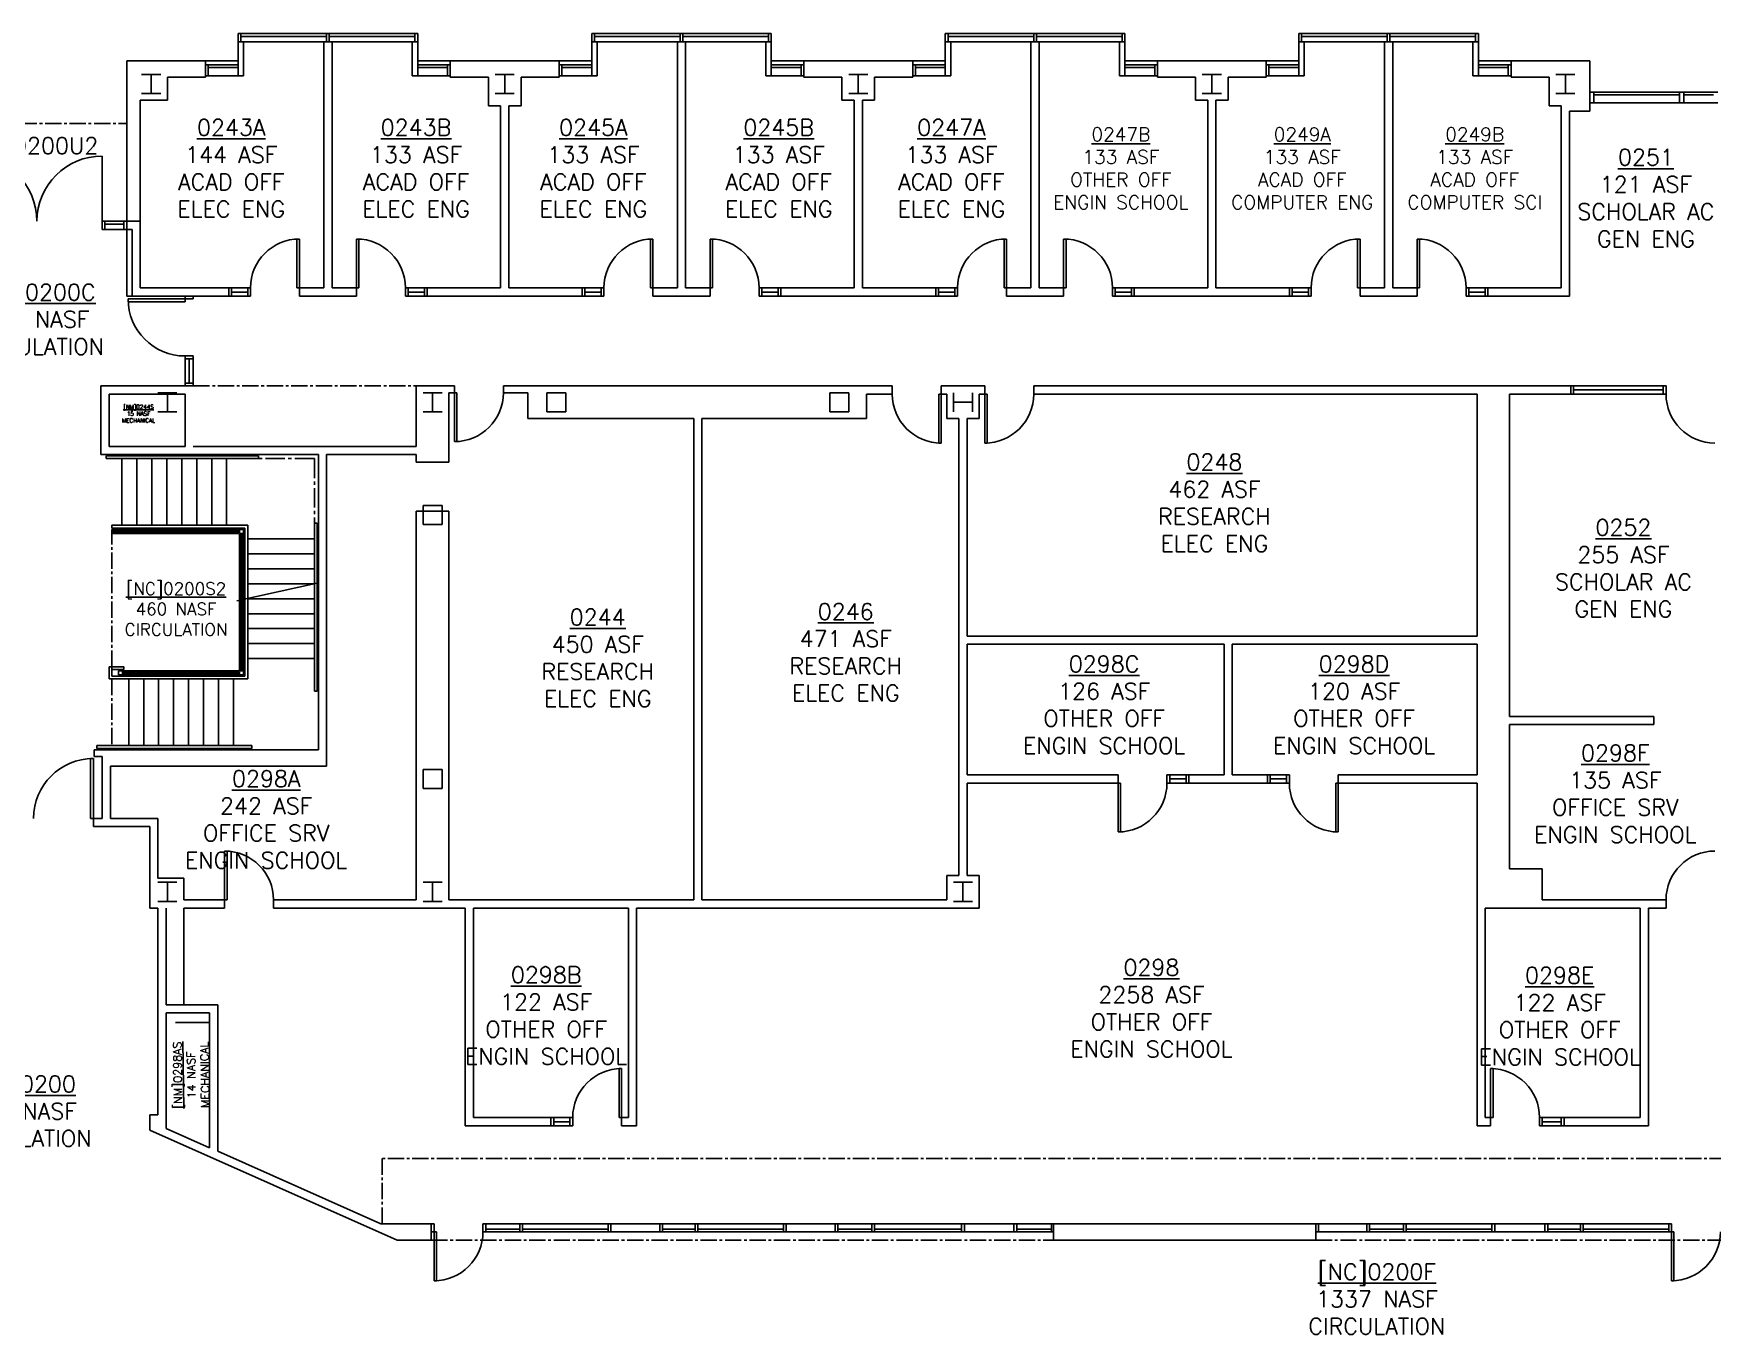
# Model space of a CAD drawing. Header units: inches. Extents: x 1097 to 7213, y 628 to 5215.
# Drawn here: x 3729 to 4964, y 2617 to 3573 of the extents above; entities that cross this region are included whole.
import ezdxf

# ---------------------------------------------------------------- set-up
doc = ezdxf.new("R2010")
doc.units = ezdxf.units.IN
doc.header["$LTSCALE"] = 48
doc.header["$MEASUREMENT"] = 0
doc.linetypes.add('CENTER2', pattern=[1.125, 0.75, -0.125, 0.125, -0.125])
for name, color, linetype in [('a-area-iden', 7, 'Continuous'), ('a-clng', 20, 'Continuous'), ('a-cols', 1, 'Continuous'), ('a-door', 3, 'Continuous'), ('a-flor-hral', 4, 'Continuous'), ('a-flor-strs', 9, 'Continuous'), ('a-glaz', 5, 'Continuous'), ('a-wall', 7, 'Continuous')]:
    doc.layers.add(name, color=color, linetype=linetype)
doc.styles.get("Standard").update_dxf_attribs({"font": 'romans.shx'})

msp = doc.modelspace()

# ---------------------------------------------------------------- linework, layer by layer
at = {"layer": 'a-clng', "linetype": 'CENTER2', "ltscale": 0.333333}
for p, q in [((3665.9, 3507.2), (3797.9, 3507.2)), ((3846.9, 3314.2), (4010.9, 3314.2)), ((3786.9, 3107.7), (3786.9, 3205.7)), ((3786.9, 3098.7), (3786.9, 3049.7)), ((5819.9, 2746.2), (3985.9, 2746.2)), ((3985.9, 2746.2), (3985.9, 2698.2)), ((4021.9, 2686.2), (4479.4, 2686.2)), ((4672.4, 2686.2), (5128.4, 2686.2))]:
    msp.add_line(p, q, dxfattribs=at)
at = {"layer": 'a-clng', "linetype": 'CENTER2', "ltscale": 0.4}
for q in [(3894.9, 3260.7), (3935.9, 3213.2)]:
    msp.add_line((3935.9, 3260.7), q, dxfattribs=at)
at = {"layer": 'a-cols'}
for p, q in [((3808.9, 3543.2), (3822.9, 3543.2)), ((3815.9, 3529.2), (3815.9, 3543.2)), ((4068.9, 3543.2), (4082.9, 3543.2)), ((4075.9, 3529.2), (4075.9, 3543.2)), ((4328.9, 3543.2), (4342.9, 3543.2)), ((4335.9, 3529.2), (4335.9, 3543.2)), ((4588.9, 3543.2), (4602.9, 3543.2)), ((4595.9, 3529.2), (4595.9, 3543.2)), ((4848.9, 3543.2), (4862.9, 3543.2)), ((4855.9, 3529.2), (4855.9, 3543.2)), ((3808.9, 3529.2), (3822.9, 3529.2)), ((4068.9, 3529.2), (4082.9, 3529.2)), ((4328.9, 3529.2), (4342.9, 3529.2)), ((4588.9, 3529.2), (4602.9, 3529.2)), ((4848.9, 3529.2), (4862.9, 3529.2)), ((3820.9, 3309.2), (3834.9, 3309.2)), ((3827.9, 3295.2), (3827.9, 3309.2)), ((4015.9, 3309.2), (4029.9, 3309.2)), ((4022.9, 3295.2), (4022.9, 3309.2)), ((4106.9, 3309.2), (4120.9, 3309.2)), ((4106.9, 3295.2), (4106.9, 3309.2)), ((4120.9, 3309.2), (4120.9, 3295.2)), ((4314.9, 3309.2), (4328.9, 3309.2)), ((4314.9, 3295.2), (4314.9, 3309.2)), ((4328.9, 3309.2), (4328.9, 3295.2)), ((4405.9, 3309.2), (4405.9, 3295.2)), ((4419.9, 3309.2), (4419.9, 3295.2)), ((4405.9, 3302.2), (4419.9, 3302.2)), ((3820.9, 3295.2), (3834.9, 3295.2)), ((4015.9, 3295.2), (4029.9, 3295.2)), ((4120.9, 3295.2), (4106.9, 3295.2)), ((4328.9, 3295.2), (4314.9, 3295.2)), ((4015.9, 3226.2), (4029.9, 3226.2)), ((4015.9, 3212.2), (4015.9, 3226.2)), ((4029.9, 3226.2), (4029.9, 3212.2)), ((4029.9, 3212.2), (4015.9, 3212.2)), ((4015.9, 3032.2), (4029.9, 3032.2)), ((4015.9, 3018.2), (4015.9, 3032.2)), ((4029.9, 3032.2), (4029.9, 3018.2)), ((4029.9, 3018.2), (4015.9, 3018.2)), ((3820.9, 2949.2), (3834.9, 2949.2)), ((3827.9, 2935.2), (3827.9, 2949.2)), ((4015.9, 2949.2), (4029.9, 2949.2)), ((4022.9, 2935.2), (4022.9, 2949.2)), ((4405.9, 2949.2), (4419.9, 2949.2)), ((4412.9, 2949.2), (4412.9, 2935.2)), ((3820.9, 2935.2), (3834.9, 2935.2)), ((4015.9, 2935.2), (4029.9, 2935.2)), ((4405.9, 2935.2), (4419.9, 2935.2))]:
    msp.add_line(p, q, dxfattribs=at)
at = {"layer": 'a-door'}
for p, q in [((3779.9, 3435.2), (3779.9, 3483.2)), ((3924.9, 3422.2), (3923.1, 3422.2)), ((3923.1, 3422.2), (3923.1, 3386.2)), ((3924.9, 3386.2), (3924.9, 3422.2)), ((3966.9, 3386.2), (3966.9, 3422.2)), ((3966.9, 3422.2), (3968.7, 3422.2)), ((3968.7, 3422.2), (3968.7, 3386.2)), ((4184.9, 3422.2), (4183.1, 3422.2)), ((4183.1, 3422.2), (4183.1, 3386.2)), ((4184.9, 3386.2), (4184.9, 3422.2)), ((4226.9, 3386.2), (4226.9, 3422.2)), ((4226.9, 3422.2), (4228.7, 3422.2)), ((4228.7, 3422.2), (4228.7, 3386.2)), ((4444.9, 3422.2), (4443.1, 3422.2)), ((4443.1, 3422.2), (4443.1, 3386.2)), ((4444.9, 3386.2), (4444.9, 3422.2)), ((4486.9, 3386.2), (4486.9, 3422.2)), ((4486.9, 3422.2), (4488.7, 3422.2)), ((4488.7, 3422.2), (4488.7, 3386.2)), ((4704.9, 3422.2), (4703.1, 3422.2)), ((4703.1, 3422.2), (4703.1, 3386.2)), ((4704.9, 3386.2), (4704.9, 3422.2)), ((4746.9, 3386.2), (4746.9, 3422.2)), ((4746.9, 3422.2), (4748.7, 3422.2)), ((4748.7, 3422.2), (4748.7, 3386.2)), ((3923.1, 3386.2), (3924.9, 3386.2)), ((3968.7, 3386.2), (3966.9, 3386.2)), ((4183.1, 3386.2), (4184.9, 3386.2)), ((4228.7, 3386.2), (4226.9, 3386.2)), ((4443.1, 3386.2), (4444.9, 3386.2)), ((4488.7, 3386.2), (4486.9, 3386.2)), ((4703.1, 3386.2), (4704.9, 3386.2)), ((4748.7, 3386.2), (4746.9, 3386.2)), ((3840.9, 3378.2), (3798.9, 3378.2)), ((3798.9, 3378.2), (3798.9, 3376.1)), ((3798.9, 3376.1), (3840.9, 3376.1)), ((3840.9, 3376.1), (3840.9, 3378.2)), ((4038.9, 3309.2), (4038.9, 3273.2)), ((4040.7, 3309.2), (4038.9, 3309.2)), ((4040.7, 3273.2), (4040.7, 3309.2)), ((4395.1, 3272.2), (4395.1, 3308.2)), ((4395.1, 3308.2), (4396.9, 3308.2)), ((4396.9, 3308.2), (4396.9, 3272.2)), ((4428.9, 3308.2), (4428.9, 3272.2)), ((4430.7, 3308.2), (4428.9, 3308.2)), ((4430.7, 3272.2), (4430.7, 3308.2)), ((4038.9, 3273.2), (4040.7, 3273.2)), ((4396.9, 3272.2), (4395.1, 3272.2)), ((4428.9, 3272.2), (4430.7, 3272.2)), ((3773.4, 3040.2), (3771.2, 3040.2)), ((3771.2, 3040.2), (3771.2, 2996.2)), ((3773.4, 2996.2), (3773.4, 3040.2)), ((4526.9, 3022.2), (4526.9, 2986.2)), ((4528.7, 3022.2), (4526.9, 3022.2)), ((4528.7, 2986.2), (4528.7, 3022.2)), ((4687.1, 2986.2), (4687.1, 3022.2)), ((4687.1, 3022.2), (4688.9, 3022.2)), ((4688.9, 3022.2), (4688.9, 2986.2)), ((3771.2, 2996.2), (3773.4, 2996.2)), ((4526.9, 2986.2), (4528.7, 2986.2)), ((4688.9, 2986.2), (4687.1, 2986.2)), ((3869.9, 2936.2), (3869.9, 2972.2)), ((3869.9, 2972.2), (3871.7, 2972.2)), ((3871.7, 2972.2), (3871.7, 2936.2)), ((3871.7, 2936.2), (3869.9, 2936.2)), ((4161.9, 2812.2), (4160.1, 2812.2)), ((4160.1, 2812.2), (4160.1, 2776.2)), ((4161.9, 2776.2), (4161.9, 2812.2)), ((4800.9, 2776.2), (4800.9, 2812.2)), ((4800.9, 2812.2), (4802.7, 2812.2)), ((4802.7, 2812.2), (4802.7, 2776.2)), ((4160.1, 2776.2), (4161.9, 2776.2)), ((4802.7, 2776.2), (4800.9, 2776.2)), ((4023.9, 2692.2), (4023.9, 2656.2)), ((4025.7, 2692.2), (4023.9, 2692.2)), ((4023.9, 2692.2), (4023.9, 2656.2)), ((4025.7, 2692.2), (4023.9, 2692.2)), ((4025.7, 2656.2), (4025.7, 2692.2)), ((4025.7, 2656.2), (4025.7, 2692.2)), ((4933.9, 2692.2), (4933.9, 2656.2)), ((4935.7, 2692.2), (4933.9, 2692.2)), ((4935.7, 2656.2), (4935.7, 2692.2)), ((4023.9, 2656.2), (4025.7, 2656.2)), ((4023.9, 2656.2), (4025.7, 2656.2)), ((4933.9, 2656.2), (4935.7, 2656.2))]:
    msp.add_line(p, q, dxfattribs=at)
for centre, radius, start, end in [((3683.9, 3435.2), 48, 0, 90), ((3779.9, 3435.2), 48, 90, 180), ((3924.9, 3386.2), 36, 90, 180), ((3966.9, 3386.2), 36, 0, 90), ((4184.9, 3386.2), 36, 90, 180), ((4226.9, 3386.2), 36, 0, 90), ((4444.9, 3386.2), 36, 90, 180), ((4486.9, 3386.2), 36, 0, 90), ((4704.9, 3386.2), 36, 90, 180), ((4746.9, 3386.2), 36, 0, 90), ((3840.9, 3378.2), 42, 180, 270), ((4038.9, 3309.2), 36, 270, 0), ((4396.9, 3308.2), 36, 180, 270), ((4428.9, 3308.2), 36, 270, 0), ((4965.9, 3308.2), 36, 180, 270), ((3773.4, 2996.2), 44, 90, 180), ((4526.9, 3022.2), 36, 270, 0), ((4688.9, 3022.2), 36, 180, 270), ((3869.9, 2936.2), 36, 0, 90), ((4965.9, 2936.2), 36, 90, 180), ((4161.9, 2776.2), 36, 90, 180), ((4800.9, 2776.2), 36, 0, 90), ((4023.9, 2692.2), 36, 270, 0), ((4023.9, 2692.2), 36, 270, 0), ((4933.9, 2692.2), 36, 270, 0)]:
    msp.add_arc(centre, radius, start, end, dxfattribs=at)
at = {"layer": 'a-flor-hral', "ltscale": 0.4}
for p, q in [((3894.9, 3262.7), (3782.9, 3262.7)), ((3782.9, 3262.7), (3782.9, 3260.7)), ((3894.9, 3260.7), (3782.9, 3260.7)), ((3894.9, 3262.7), (3894.9, 3260.7)), ((3886.9, 3211.7), (3786.9, 3211.7)), ((3786.9, 3211.7), (3786.9, 3209.7)), ((3886.9, 3211.7), (3886.9, 3158)), ((3937.9, 3213.2), (3935.9, 3213.2)), ((3935.9, 3213.2), (3935.9, 3168.7)), ((3937.9, 3213.2), (3937.9, 3169.2)), ((3884.9, 3209.7), (3786.9, 3209.7)), ((3786.9, 3207.7), (3790.9, 3207.7)), ((3786.9, 3206.7), (3790.9, 3206.7)), ((3791.9, 3207.7), (3832.9, 3207.7)), ((3791.9, 3206.7), (3832.9, 3206.7)), ((3833.9, 3207.7), (3879.9, 3207.7)), ((3833.9, 3206.7), (3879.9, 3206.7)), ((3881.9, 3156.9), (3881.9, 3204.7)), ((3882.9, 3157.1), (3882.9, 3204.7)), ((3884.9, 3209.7), (3884.9, 3157.6))]:
    msp.add_line(p, q, dxfattribs=at)
at = {"layer": 'a-flor-hral'}
for p, q in [((3786.9, 3206.7), (3786.9, 3207.7)), ((3790.9, 3208.2), (3790.9, 3206.2)), ((3791.9, 3208.2), (3790.9, 3208.2)), ((3791.9, 3206.2), (3790.9, 3206.2)), ((3791.9, 3208.2), (3791.9, 3206.2)), ((3832.9, 3208.2), (3832.9, 3206.2)), ((3833.9, 3208.2), (3832.9, 3208.2)), ((3833.9, 3206.2), (3832.9, 3206.2)), ((3833.9, 3208.2), (3833.9, 3206.2)), ((3879.9, 3206.2), (3879.9, 3208.2)), ((3880.9, 3208.2), (3879.9, 3208.2)), ((3880.9, 3206.2), (3879.9, 3206.2)), ((3880.9, 3206.2), (3880.9, 3208.2)), ((3881.4, 3205.7), (3883.4, 3205.7)), ((3881.4, 3205.7), (3881.4, 3204.7)), ((3881.4, 3204.7), (3883.4, 3204.7)), ((3883.4, 3205.7), (3883.4, 3204.7)), ((3935.9, 3168.7), (3935.9, 3089.7)), ((3937.9, 3169.2), (3937.9, 3089.7)), ((3883.4, 3155.2), (3881.4, 3155.2)), ((3881.4, 3154.2), (3881.4, 3155.2)), ((3883.4, 3154.2), (3881.4, 3154.2)), ((3881.9, 3155.2), (3881.9, 3156.9)), ((3881.9, 3105.7), (3881.9, 3154.2)), ((3882.9, 3155.2), (3882.9, 3157.1)), ((3882.9, 3105.7), (3882.9, 3154.2)), ((3883.4, 3154.2), (3883.4, 3155.2)), ((3884.9, 3157.6), (3884.9, 3100.7)), ((3886.9, 3158), (3886.9, 3098.7)), ((3795.9, 3107.7), (3784.9, 3107.7)), ((3784.9, 3107.7), (3784.9, 3098.7)), ((3786.9, 3107.7), (3786.9, 3100.7)), ((3795.9, 3105.7), (3786.9, 3105.7)), ((3884.9, 3100.7), (3786.9, 3100.7)), ((3794.9, 3102.7), (3794.9, 3103.7)), ((3832.9, 3103.7), (3794.9, 3103.7)), ((3832.9, 3102.7), (3794.9, 3102.7)), ((3795.9, 3107.7), (3795.9, 3105.7)), ((3832.9, 3102.2), (3832.9, 3104.2)), ((3833.9, 3104.2), (3832.9, 3104.2)), ((3833.9, 3102.2), (3832.9, 3102.2)), ((3833.9, 3102.2), (3833.9, 3104.2)), ((3879.9, 3103.7), (3833.9, 3103.7)), ((3879.9, 3102.7), (3833.9, 3102.7)), ((3879.9, 3104.2), (3879.9, 3102.2)), ((3880.9, 3104.2), (3879.9, 3104.2)), ((3880.9, 3102.2), (3879.9, 3102.2)), ((3880.9, 3104.2), (3880.9, 3102.2)), ((3881.4, 3105.7), (3883.4, 3105.7)), ((3881.4, 3104.7), (3881.4, 3105.7)), ((3881.4, 3104.7), (3883.4, 3104.7)), ((3883.4, 3104.7), (3883.4, 3105.7)), ((3886.9, 3098.7), (3784.9, 3098.7)), ((3937.9, 3089.7), (3935.9, 3089.7)), ((3775.9, 3049.7), (3775.9, 3047.7)), ((3889.9, 3049.7), (3775.9, 3049.7)), ((3889.9, 3049.7), (3889.9, 3047.7)), ((3889.9, 3047.7), (3775.9, 3047.7))]:
    msp.add_line(p, q, dxfattribs=at)
at = {"layer": 'a-flor-strs', "ltscale": 0.4}
for p, q in [((3794.4, 3211.7), (3794.4, 3260.7)), ((3805.4, 3211.7), (3805.4, 3260.7)), ((3816.4, 3211.7), (3816.4, 3260.7)), ((3827.4, 3211.7), (3827.4, 3260.7)), ((3838.4, 3211.7), (3838.4, 3260.7)), ((3849.4, 3211.7), (3849.4, 3260.7)), ((3860.4, 3211.7), (3860.4, 3260.7)), ((3871.4, 3211.7), (3871.4, 3260.7)), ((3886.9, 3201.7), (3935.9, 3201.7)), ((3886.9, 3190.7), (3935.9, 3190.7)), ((3886.9, 3179.7), (3935.9, 3179.7)), ((3886.9, 3168.7), (3935.9, 3168.7)), ((3799.4, 3098.7), (3799.4, 3049.7)), ((3810.4, 3098.7), (3810.4, 3049.7)), ((3821.4, 3098.7), (3821.4, 3049.7)), ((3832.4, 3098.7), (3832.4, 3049.7)), ((3843.4, 3098.7), (3843.4, 3049.7)), ((3854.4, 3098.7), (3854.4, 3049.7)), ((3865.4, 3098.7), (3865.4, 3049.7)), ((3876.4, 3098.7), (3876.4, 3049.7))]:
    msp.add_line(p, q, dxfattribs=at)
at = {"layer": 'a-flor-strs'}
for p, q in [((3878.9, 3156.2), (3938.9, 3169.4)), ((3886.9, 3157.7), (3935.9, 3157.7)), ((3886.9, 3146.7), (3935.9, 3146.7)), ((3886.9, 3135.7), (3935.9, 3135.7)), ((3886.9, 3124.7), (3935.9, 3124.7)), ((3886.9, 3113.7), (3935.9, 3113.7))]:
    msp.add_line(p, q, dxfattribs=at)
at = {"layer": 'a-glaz'}
for p, q in [((4011.9, 3573.2), (3879.9, 3573.2)), ((3879.9, 3567.2), (3879.9, 3573.2)), ((3881.9, 3567.2), (3881.9, 3573.2)), ((3944.9, 3571.2), (3881.9, 3571.2)), ((3944.9, 3567.2), (3944.9, 3573.2)), ((3946.9, 3567.2), (3946.9, 3573.2)), ((4009.9, 3571.2), (3946.9, 3571.2)), ((4009.9, 3567.2), (4009.9, 3573.2)), ((4011.9, 3567.2), (4011.9, 3573.2)), ((4271.9, 3573.2), (4139.9, 3573.2)), ((4139.9, 3567.2), (4139.9, 3573.2)), ((4141.9, 3567.2), (4141.9, 3573.2)), ((4204.9, 3571.2), (4141.9, 3571.2)), ((4204.9, 3567.2), (4204.9, 3573.2)), ((4206.9, 3567.2), (4206.9, 3573.2)), ((4269.9, 3571.2), (4206.9, 3571.2)), ((4269.9, 3567.2), (4269.9, 3573.2)), ((4271.9, 3567.2), (4271.9, 3573.2)), ((4531.9, 3573.2), (4399.9, 3573.2)), ((4399.9, 3567.2), (4399.9, 3573.2)), ((4401.9, 3567.2), (4401.9, 3573.2)), ((4464.9, 3571.2), (4401.9, 3571.2)), ((4464.9, 3567.2), (4464.9, 3573.2)), ((4466.9, 3567.2), (4466.9, 3573.2)), ((4529.9, 3571.2), (4466.9, 3571.2)), ((4529.9, 3567.2), (4529.9, 3573.2)), ((4531.9, 3567.2), (4531.9, 3573.2)), ((4791.9, 3573.2), (4659.9, 3573.2)), ((4659.9, 3567.2), (4659.9, 3573.2)), ((4661.9, 3567.2), (4661.9, 3573.2)), ((4724.9, 3571.2), (4661.9, 3571.2)), ((4724.9, 3567.2), (4724.9, 3573.2)), ((4726.9, 3567.2), (4726.9, 3573.2)), ((4789.9, 3571.2), (4726.9, 3571.2)), ((4789.9, 3567.2), (4789.9, 3573.2)), ((4791.9, 3567.2), (4791.9, 3573.2)), ((4011.9, 3567.2), (3879.9, 3567.2)), ((4271.9, 3567.2), (4139.9, 3567.2)), ((4531.9, 3567.2), (4399.9, 3567.2)), ((4791.9, 3567.2), (4659.9, 3567.2)), ((3855.9, 3553.2), (3879.9, 3553.2)), ((3855.9, 3542.2), (3855.9, 3553.2)), ((3855.9, 3550.2), (3879.9, 3550.2)), ((3857.9, 3542.2), (3857.9, 3550.2)), ((3879.9, 3548.2), (3857.9, 3548.2)), ((3879.9, 3553.2), (3879.9, 3542.2)), ((4035.9, 3553.2), (4011.9, 3553.2)), ((4011.9, 3553.2), (4011.9, 3542.2)), ((4035.9, 3550.2), (4011.9, 3550.2)), ((4011.9, 3548.2), (4033.9, 3548.2)), ((4033.9, 3542.2), (4033.9, 3550.2)), ((4035.9, 3542.2), (4035.9, 3553.2)), ((4139.9, 3553.2), (4115.9, 3553.2)), ((4115.9, 3553.2), (4115.9, 3542.2)), ((4139.9, 3550.2), (4115.9, 3550.2)), ((4117.9, 3542.2), (4117.9, 3550.2)), ((4117.9, 3548.2), (4139.9, 3548.2)), ((4139.9, 3542.2), (4139.9, 3553.2)), ((4295.9, 3553.2), (4271.9, 3553.2)), ((4271.9, 3553.2), (4271.9, 3542.2)), ((4295.9, 3550.2), (4271.9, 3550.2)), ((4271.9, 3548.2), (4293.9, 3548.2)), ((4293.9, 3542.2), (4293.9, 3550.2)), ((4295.9, 3542.2), (4295.9, 3553.2)), ((4399.9, 3553.2), (4375.9, 3553.2)), ((4375.9, 3553.2), (4375.9, 3542.2)), ((4399.9, 3550.2), (4375.9, 3550.2)), ((4377.9, 3542.2), (4377.9, 3550.2)), ((4377.9, 3548.2), (4399.9, 3548.2)), ((4399.9, 3542.2), (4399.9, 3553.2)), ((4555.9, 3553.2), (4531.9, 3553.2)), ((4531.9, 3553.2), (4531.9, 3542.2)), ((4555.9, 3550.2), (4531.9, 3550.2)), ((4531.9, 3548.2), (4553.9, 3548.2)), ((4553.9, 3542.2), (4553.9, 3550.2)), ((4555.9, 3542.2), (4555.9, 3553.2)), ((4659.9, 3553.2), (4635.9, 3553.2)), ((4635.9, 3553.2), (4635.9, 3542.2)), ((4659.9, 3550.2), (4635.9, 3550.2)), ((4637.9, 3542.2), (4637.9, 3550.2)), ((4637.9, 3548.2), (4659.9, 3548.2)), ((4659.9, 3542.2), (4659.9, 3553.2)), ((4815.9, 3553.2), (4791.9, 3553.2)), ((4791.9, 3553.2), (4791.9, 3542.2)), ((4815.9, 3550.2), (4791.9, 3550.2)), ((4791.9, 3548.2), (4813.9, 3548.2)), ((4813.9, 3542.2), (4813.9, 3550.2)), ((4815.9, 3542.2), (4815.9, 3553.2)), ((3879.9, 3542.2), (3855.9, 3542.2)), ((4011.9, 3542.2), (4035.9, 3542.2)), ((4115.9, 3542.2), (4139.9, 3542.2)), ((4271.9, 3542.2), (4295.9, 3542.2)), ((4375.9, 3542.2), (4399.9, 3542.2)), ((4531.9, 3542.2), (4555.9, 3542.2)), ((4635.9, 3542.2), (4659.9, 3542.2)), ((4791.9, 3542.2), (4815.9, 3542.2)), ((4967.9, 3530.2), (4873.9, 3530.2)), ((4873.9, 3530.2), (4873.9, 3522.2)), ((4873.9, 3522.2), (4967.9, 3522.2)), ((4876.9, 3522.2), (4876.9, 3530.2)), ((4876.9, 3528.2), (4939.9, 3528.2)), ((4939.9, 3522.2), (4939.9, 3530.2)), ((4942.9, 3522.2), (4942.9, 3530.2)), ((4942.9, 3528.2), (4964.9, 3528.2)), ((3797.9, 3435.2), (3779.9, 3435.2)), ((3779.9, 3435.2), (3779.9, 3429.2)), ((3781.9, 3435.2), (3781.9, 3429.2)), ((3795.9, 3433.2), (3781.9, 3433.2)), ((3795.9, 3435.2), (3795.9, 3429.2)), ((3797.9, 3435.2), (3797.9, 3429.2)), ((3797.9, 3429.2), (3779.9, 3429.2)), ((3888.9, 3386.2), (3872.9, 3386.2)), ((3872.9, 3386.2), (3872.9, 3380.2)), ((3874.9, 3380.2), (3874.9, 3386.2)), ((3886.9, 3383.2), (3874.9, 3383.2)), ((3886.9, 3380.2), (3886.9, 3386.2)), ((3888.9, 3380.2), (3888.9, 3386.2)), ((4002.9, 3386.2), (4018.9, 3386.2)), ((4002.9, 3380.2), (4002.9, 3386.2)), ((4004.9, 3380.2), (4004.9, 3386.2)), ((4004.9, 3383.2), (4016.9, 3383.2)), ((4016.9, 3380.2), (4016.9, 3386.2)), ((4018.9, 3386.2), (4018.9, 3380.2)), ((4148.9, 3386.2), (4132.9, 3386.2)), ((4132.9, 3386.2), (4132.9, 3380.2)), ((4134.9, 3380.2), (4134.9, 3386.2)), ((4146.9, 3383.2), (4134.9, 3383.2)), ((4146.9, 3380.2), (4146.9, 3386.2)), ((4148.9, 3380.2), (4148.9, 3386.2)), ((4262.9, 3386.2), (4278.9, 3386.2)), ((4262.9, 3380.2), (4262.9, 3386.2)), ((4264.9, 3380.2), (4264.9, 3386.2)), ((4264.9, 3383.2), (4276.9, 3383.2)), ((4276.9, 3380.2), (4276.9, 3386.2)), ((4278.9, 3386.2), (4278.9, 3380.2)), ((4408.9, 3386.2), (4392.9, 3386.2)), ((4392.9, 3386.2), (4392.9, 3380.2)), ((4394.9, 3380.2), (4394.9, 3386.2)), ((4406.9, 3383.2), (4394.9, 3383.2)), ((4406.9, 3380.2), (4406.9, 3386.2)), ((4408.9, 3380.2), (4408.9, 3386.2)), ((4522.9, 3386.2), (4538.9, 3386.2)), ((4522.9, 3380.2), (4522.9, 3386.2)), ((4524.9, 3380.2), (4524.9, 3386.2)), ((4524.9, 3383.2), (4536.9, 3383.2)), ((4536.9, 3380.2), (4536.9, 3386.2)), ((4538.9, 3386.2), (4538.9, 3380.2)), ((4668.9, 3386.2), (4652.9, 3386.2)), ((4652.9, 3386.2), (4652.9, 3380.2)), ((4654.9, 3380.2), (4654.9, 3386.2)), ((4666.9, 3383.2), (4654.9, 3383.2)), ((4666.9, 3380.2), (4666.9, 3386.2)), ((4668.9, 3380.2), (4668.9, 3386.2)), ((4782.9, 3386.2), (4798.9, 3386.2)), ((4782.9, 3380.2), (4782.9, 3386.2)), ((4784.9, 3380.2), (4784.9, 3386.2)), ((4784.9, 3383.2), (4796.9, 3383.2)), ((4796.9, 3380.2), (4796.9, 3386.2)), ((4798.9, 3386.2), (4798.9, 3380.2)), ((3872.9, 3380.2), (3888.9, 3380.2)), ((4018.9, 3380.2), (4002.9, 3380.2)), ((4132.9, 3380.2), (4148.9, 3380.2)), ((4278.9, 3380.2), (4262.9, 3380.2)), ((4392.9, 3380.2), (4408.9, 3380.2)), ((4538.9, 3380.2), (4522.9, 3380.2)), ((4652.9, 3380.2), (4668.9, 3380.2)), ((4798.9, 3380.2), (4782.9, 3380.2)), ((3846.9, 3336.2), (3840.9, 3336.2)), ((3840.9, 3336.2), (3840.9, 3314.2)), ((3846.9, 3334.2), (3840.9, 3334.2)), ((3843.9, 3334.2), (3843.9, 3316.2)), ((3846.9, 3336.2), (3846.9, 3314.2)), ((3846.9, 3316.2), (3840.9, 3316.2)), ((3846.9, 3314.2), (3840.9, 3314.2)), ((4859.9, 3314.2), (4929.9, 3314.2)), ((4859.9, 3308.2), (4859.9, 3314.2)), ((4861.9, 3308.2), (4861.9, 3314.2)), ((4861.9, 3311.2), (4927.9, 3311.2)), ((4927.9, 3308.2), (4927.9, 3314.2)), ((4929.9, 3314.2), (4929.9, 3308.2)), ((4929.9, 3308.2), (4859.9, 3308.2)), ((4578.9, 3028.2), (4562.9, 3028.2)), ((4562.9, 3028.2), (4562.9, 3022.2)), ((4564.9, 3028.2), (4564.9, 3022.2)), ((4576.9, 3025.2), (4564.9, 3025.2)), ((4576.9, 3028.2), (4576.9, 3022.2)), ((4578.9, 3022.2), (4578.9, 3028.2)), ((4636.9, 3028.2), (4652.9, 3028.2)), ((4636.9, 3022.2), (4636.9, 3028.2)), ((4638.9, 3028.2), (4638.9, 3022.2)), ((4638.9, 3025.2), (4650.9, 3025.2)), ((4650.9, 3028.2), (4650.9, 3022.2)), ((4652.9, 3028.2), (4652.9, 3022.2)), ((4562.9, 3022.2), (4578.9, 3022.2)), ((4652.9, 3022.2), (4636.9, 3022.2)), ((4109.9, 2776.2), (4125.9, 2776.2)), ((4109.9, 2770.2), (4109.9, 2776.2)), ((4125.9, 2770.2), (4109.9, 2770.2)), ((4111.9, 2776.2), (4111.9, 2770.2)), ((4111.9, 2773.2), (4123.9, 2773.2)), ((4123.9, 2776.2), (4123.9, 2770.2)), ((4125.9, 2776.2), (4125.9, 2770.2)), ((4836.9, 2776.2), (4854.9, 2776.2)), ((4836.9, 2770.2), (4836.9, 2776.2)), ((4854.9, 2770.2), (4836.9, 2770.2)), ((4838.9, 2770.2), (4838.9, 2776.2)), ((4852.9, 2773.2), (4838.9, 2773.2)), ((4852.9, 2770.2), (4852.9, 2776.2)), ((4854.9, 2776.2), (4854.9, 2770.2)), ((4059.9, 2698.2), (4059.9, 2692.2)), ((4153.9, 2698.2), (4059.9, 2698.2)), ((4059.9, 2692.2), (4153.9, 2692.2)), ((4061.9, 2698.2), (4061.9, 2692.2)), ((4061.9, 2694.2), (4086.9, 2694.2)), ((4086.9, 2698.2), (4086.9, 2692.2)), ((4088.9, 2698.2), (4088.9, 2692.2)), ((4088.9, 2694.2), (4151.9, 2694.2)), ((4151.9, 2698.2), (4151.9, 2692.2)), ((4153.9, 2698.2), (4153.9, 2692.2)), ((4189.9, 2698.2), (4189.9, 2692.2)), ((4282.9, 2698.2), (4189.9, 2698.2)), ((4189.9, 2692.2), (4282.9, 2692.2)), ((4191.9, 2698.2), (4191.9, 2692.2)), ((4191.9, 2694.2), (4215.9, 2694.2)), ((4215.9, 2698.2), (4215.9, 2692.2)), ((4217.9, 2698.2), (4217.9, 2692.2)), ((4217.9, 2694.2), (4280.9, 2694.2)), ((4280.9, 2698.2), (4280.9, 2692.2)), ((4282.9, 2698.2), (4282.9, 2692.2)), ((4318.9, 2698.2), (4318.9, 2692.2)), ((4413.9, 2698.2), (4318.9, 2698.2)), ((4318.9, 2692.2), (4413.9, 2692.2)), ((4320.9, 2698.2), (4320.9, 2692.2)), ((4320.9, 2694.2), (4345.9, 2694.2)), ((4345.9, 2698.2), (4345.9, 2692.2)), ((4347.9, 2698.2), (4347.9, 2692.2)), ((4347.9, 2694.2), (4411.9, 2694.2)), ((4411.9, 2698.2), (4411.9, 2692.2)), ((4413.9, 2698.2), (4413.9, 2692.2)), ((4450.4, 2698.2), (4450.4, 2692.2)), ((4479.4, 2698.2), (4450.4, 2698.2)), ((4450.4, 2692.2), (4479.4, 2692.2)), ((4452.4, 2698.2), (4452.4, 2692.2)), ((4452.4, 2694.2), (4477.4, 2694.2)), ((4477.9, 2698.2), (4477.9, 2692.2)), ((4479.4, 2698.2), (4479.4, 2692.2)), ((4672.4, 2698.2), (4672.4, 2692.2)), ((4672.4, 2698.2), (4672.4, 2692.2)), ((4672.4, 2698.2), (4803.9, 2698.2)), ((4803.9, 2692.2), (4672.4, 2692.2)), ((4674.4, 2698.2), (4674.4, 2692.2)), ((4709.9, 2698.2), (4709.9, 2692.2)), ((4711.9, 2698.2), (4711.9, 2692.2)), ((4711.9, 2694.2), (4736.9, 2694.2)), ((4736.9, 2698.2), (4736.9, 2692.2)), ((4738.9, 2698.2), (4738.9, 2692.2)), ((4738.9, 2694.2), (4801.9, 2694.2)), ((4801.9, 2698.2), (4801.9, 2692.2)), ((4803.9, 2698.2), (4803.9, 2692.2)), ((4840.9, 2698.2), (4840.9, 2692.2)), ((4840.9, 2698.2), (4933.9, 2698.2)), ((4933.9, 2692.2), (4840.9, 2692.2)), ((4842.9, 2698.2), (4842.9, 2692.2)), ((4842.9, 2694.2), (4866.9, 2694.2)), ((4866.9, 2698.2), (4866.9, 2692.2)), ((4868.9, 2698.2), (4868.9, 2692.2)), ((4868.9, 2694.2), (4931.9, 2694.2)), ((4931.9, 2698.2), (4931.9, 2692.2)), ((4933.9, 2698.2), (4933.9, 2692.2))]:
    msp.add_line(p, q, dxfattribs=at)
at = {"layer": 'a-wall'}
for p, q in [((3879.9, 3542.2), (3879.9, 3567.2)), ((3879.9, 3567.2), (3883.9, 3567.2)), ((3883.9, 3542.2), (3883.9, 3567.2)), ((3948.9, 3567.2), (3942.9, 3567.2)), ((3942.9, 3386.2), (3942.9, 3567.2)), ((3948.9, 3386.2), (3948.9, 3567.2)), ((4007.9, 3542.2), (4007.9, 3567.2)), ((4011.9, 3567.2), (4007.9, 3567.2)), ((4011.9, 3542.2), (4011.9, 3567.2)), ((4139.9, 3542.2), (4139.9, 3567.2)), ((4139.9, 3567.2), (4143.9, 3567.2)), ((4143.9, 3542.2), (4143.9, 3567.2)), ((4202.9, 3386.2), (4202.9, 3567.2)), ((4208.9, 3567.2), (4202.9, 3567.2)), ((4208.9, 3386.2), (4208.9, 3567.2)), ((4267.9, 3542.2), (4267.9, 3567.2)), ((4271.9, 3567.2), (4267.9, 3567.2)), ((4271.9, 3542.2), (4271.9, 3567.2)), ((4399.9, 3542.2), (4399.9, 3567.2)), ((4399.9, 3567.2), (4403.9, 3567.2)), ((4403.9, 3542.2), (4403.9, 3567.2)), ((4462.9, 3386.2), (4462.9, 3567.2)), ((4468.9, 3567.2), (4462.9, 3567.2)), ((4468.9, 3386.2), (4468.9, 3567.2)), ((4527.9, 3542.2), (4527.9, 3567.2)), ((4531.9, 3567.2), (4527.9, 3567.2)), ((4531.9, 3542.2), (4531.9, 3567.2)), ((4659.9, 3542.2), (4659.9, 3567.2)), ((4659.9, 3567.2), (4663.9, 3567.2)), ((4663.9, 3542.2), (4663.9, 3567.2)), ((4722.9, 3386.2), (4722.9, 3567.2)), ((4728.9, 3567.2), (4722.9, 3567.2)), ((4728.9, 3386.2), (4728.9, 3567.2)), ((4787.9, 3542.2), (4787.9, 3567.2)), ((4791.9, 3567.2), (4787.9, 3567.2)), ((4791.9, 3542.2), (4791.9, 3567.2)), ((3855.9, 3553.2), (3797.9, 3553.2)), ((3797.9, 3380.2), (3797.9, 3553.2)), ((3855.9, 3541.2), (3855.9, 3553.2)), ((4115.9, 3553.2), (4035.9, 3553.2)), ((4035.9, 3541.2), (4035.9, 3553.2)), ((4115.9, 3541.2), (4115.9, 3553.2)), ((4115.9, 3553.2), (4139.9, 3553.2)), ((4295.9, 3553.2), (4271.9, 3553.2)), ((4295.9, 3541.2), (4295.9, 3553.2)), ((4375.9, 3553.2), (4295.9, 3553.2)), ((4375.9, 3541.2), (4375.9, 3553.2)), ((4375.9, 3553.2), (4399.9, 3553.2)), ((4555.9, 3553.2), (4531.9, 3553.2)), ((4555.9, 3541.2), (4555.9, 3553.2)), ((4635.9, 3553.2), (4555.9, 3553.2)), ((4635.9, 3541.2), (4635.9, 3553.2)), ((4635.9, 3553.2), (4659.9, 3553.2)), ((4815.9, 3553.2), (4791.9, 3553.2)), ((4815.9, 3541.2), (4815.9, 3553.2)), ((4873.9, 3553.2), (4815.9, 3553.2)), ((4873.9, 3516.2), (4873.9, 3553.2)), ((3855.9, 3541.2), (3827.9, 3541.2)), ((3827.9, 3541.2), (3827.9, 3524.2)), ((3883.9, 3542.2), (3879.9, 3542.2)), ((4007.9, 3542.2), (4011.9, 3542.2)), ((4035.9, 3541.2), (4063.9, 3541.2)), ((4063.9, 3541.2), (4063.9, 3520.2)), ((4115.9, 3541.2), (4087.9, 3541.2)), ((4087.9, 3541.2), (4087.9, 3520.2)), ((4143.9, 3542.2), (4139.9, 3542.2)), ((4267.9, 3542.2), (4271.9, 3542.2)), ((4295.9, 3541.2), (4323.9, 3541.2)), ((4323.9, 3541.2), (4323.9, 3524.2)), ((4347.9, 3541.2), (4347.9, 3524.2)), ((4375.9, 3541.2), (4347.9, 3541.2)), ((4403.9, 3542.2), (4399.9, 3542.2)), ((4527.9, 3542.2), (4531.9, 3542.2)), ((4555.9, 3541.2), (4583.9, 3541.2)), ((4583.9, 3541.2), (4583.9, 3524.2)), ((4607.9, 3541.2), (4607.9, 3524.2)), ((4635.9, 3541.2), (4607.9, 3541.2)), ((4663.9, 3542.2), (4659.9, 3542.2)), ((4787.9, 3542.2), (4791.9, 3542.2)), ((4815.9, 3541.2), (4843.9, 3541.2)), ((4843.9, 3541.2), (4843.9, 3520.2)), ((3807.9, 3386.2), (3807.9, 3524.2)), ((3807.9, 3524.2), (3827.9, 3524.2)), ((4063.9, 3520.2), (4072.9, 3520.2)), ((4072.9, 3386.2), (4072.9, 3520.2)), ((4078.9, 3386.2), (4078.9, 3520.2)), ((4078.9, 3520.2), (4087.9, 3520.2)), ((4323.9, 3524.2), (4332.9, 3524.2)), ((4332.9, 3386.2), (4332.9, 3524.2)), ((4338.9, 3386.2), (4338.9, 3524.2)), ((4338.9, 3524.2), (4347.9, 3524.2)), ((4583.9, 3524.2), (4592.9, 3524.2)), ((4592.9, 3386.2), (4592.9, 3524.2)), ((4598.9, 3386.2), (4598.9, 3524.2)), ((4598.9, 3524.2), (4607.9, 3524.2)), ((4843.9, 3520.2), (4852.9, 3520.2)), ((4852.9, 3386.2), (4852.9, 3520.2)), ((4858.9, 3380.2), (4858.9, 3516.2)), ((4858.9, 3516.2), (4873.9, 3516.2)), ((3797.9, 3435.2), (3807.9, 3435.2)), ((3797.9, 3429.2), (3801.9, 3429.2)), ((3801.9, 3380.2), (3801.9, 3429.2)), ((3872.9, 3386.2), (3807.9, 3386.2)), ((3872.9, 3380.2), (3872.9, 3386.2)), ((3942.9, 3386.2), (3924.9, 3386.2)), ((3924.9, 3380.2), (3924.9, 3386.2)), ((3966.9, 3386.2), (3948.9, 3386.2)), ((3966.9, 3380.2), (3966.9, 3386.2)), ((4072.9, 3386.2), (4018.9, 3386.2)), ((4018.9, 3380.2), (4018.9, 3386.2)), ((4132.9, 3386.2), (4078.9, 3386.2)), ((4132.9, 3380.2), (4132.9, 3386.2)), ((4202.9, 3386.2), (4184.9, 3386.2)), ((4184.9, 3380.2), (4184.9, 3386.2)), ((4226.9, 3386.2), (4208.9, 3386.2)), ((4226.9, 3380.2), (4226.9, 3386.2)), ((4278.9, 3380.2), (4278.9, 3386.2)), ((4332.9, 3386.2), (4278.9, 3386.2)), ((4392.9, 3386.2), (4338.9, 3386.2)), ((4392.9, 3380.2), (4392.9, 3386.2)), ((4444.9, 3380.2), (4444.9, 3386.2)), ((4462.9, 3386.2), (4444.9, 3386.2)), ((4486.9, 3386.2), (4468.9, 3386.2)), ((4486.9, 3380.2), (4486.9, 3386.2)), ((4538.9, 3380.2), (4538.9, 3386.2)), ((4592.9, 3386.2), (4538.9, 3386.2)), ((4652.9, 3386.2), (4598.9, 3386.2)), ((4652.9, 3380.2), (4652.9, 3386.2)), ((4704.9, 3380.2), (4704.9, 3386.2)), ((4722.9, 3386.2), (4704.9, 3386.2)), ((4746.9, 3386.2), (4728.9, 3386.2)), ((4746.9, 3380.2), (4746.9, 3386.2)), ((4798.9, 3380.2), (4798.9, 3386.2)), ((4852.9, 3386.2), (4798.9, 3386.2)), ((3872.9, 3380.2), (3797.9, 3380.2)), ((3840.9, 3380.2), (3840.9, 3378.2)), ((3846.9, 3378.2), (3840.9, 3378.2)), ((3846.9, 3380.2), (3846.9, 3378.2)), ((3966.9, 3380.2), (3924.9, 3380.2)), ((4132.9, 3380.2), (4018.9, 3380.2)), ((4226.9, 3380.2), (4184.9, 3380.2)), ((4392.9, 3380.2), (4278.9, 3380.2)), ((4486.9, 3380.2), (4444.9, 3380.2)), ((4652.9, 3380.2), (4538.9, 3380.2)), ((4746.9, 3380.2), (4704.9, 3380.2)), ((4858.9, 3380.2), (4798.9, 3380.2)), ((3840.9, 3314.2), (3778.9, 3314.2)), ((3778.9, 3314.2), (3778.9, 3263.7)), ((4010.9, 3314.2), (4010.9, 3269.7)), ((4038.9, 3314.2), (4010.9, 3314.2)), ((4034.9, 3309.2), (4034.9, 3258.2)), ((4038.9, 3309.2), (4034.9, 3309.2)), ((4038.9, 3314.2), (4038.9, 3309.2)), ((4360.9, 3314.2), (4074.9, 3314.2)), ((4074.9, 3314.2), (4074.9, 3309.2)), ((4092.9, 3309.2), (4074.9, 3309.2)), ((4092.9, 3309.2), (4092.9, 3290.2)), ((4360.9, 3314.2), (4360.9, 3308.2)), ((4396.9, 3314.2), (4396.9, 3308.2)), ((4428.9, 3314.2), (4396.9, 3314.2)), ((4428.9, 3314.2), (4428.9, 3308.2)), ((4464.9, 3314.2), (4464.9, 3308.2)), ((4859.9, 3314.2), (4464.9, 3314.2)), ((4859.9, 3308.2), (4859.9, 3314.2)), ((3840.9, 3308.2), (3784.9, 3308.2)), ((3784.9, 3308.2), (3784.9, 3269.7)), ((3840.9, 3308.2), (3840.9, 3269.7)), ((4341.9, 3308.2), (4341.9, 3290.2)), ((4360.9, 3308.2), (4341.9, 3308.2)), ((4400.9, 3308.2), (4396.9, 3308.2)), ((4400.9, 3308.2), (4400.9, 3290.2)), ((4424.9, 3308.2), (4424.9, 3290.2)), ((4428.9, 3308.2), (4424.9, 3308.2)), ((4790.9, 3308.2), (4464.9, 3308.2)), ((4790.9, 3130.2), (4790.9, 3308.2)), ((4859.9, 3308.2), (4814.9, 3308.2)), ((4814.9, 3071.2), (4814.9, 3308.2)), ((4214.9, 3290.2), (4092.9, 3290.2)), ((4214.9, 2936.2), (4214.9, 3290.2)), ((4341.9, 3290.2), (4220.9, 3290.2)), ((4220.9, 2936.2), (4220.9, 3290.2)), ((4409.9, 3290.2), (4400.9, 3290.2)), ((4409.9, 2954.2), (4409.9, 3290.2)), ((4415.9, 3130.2), (4415.9, 3290.2)), ((4424.9, 3290.2), (4415.9, 3290.2)), ((3938.9, 3263.7), (3778.9, 3263.7)), ((3784.9, 3269.7), (3840.9, 3269.7)), ((4010.9, 3269.7), (3846.9, 3269.7)), ((3938.9, 3263.7), (3938.9, 3046.7)), ((4010.9, 3263.7), (3944.9, 3263.7)), ((3944.9, 3263.7), (3944.9, 3034.7)), ((4010.9, 3263.7), (4010.9, 3258.2)), ((4034.9, 3258.2), (4010.9, 3258.2)), ((4034.9, 3222.2), (4010.9, 3222.2)), ((4010.9, 3222.2), (4010.9, 2936.2)), ((4034.9, 3222.2), (4034.9, 2936.2)), ((3880.9, 3156.7), (3880.9, 3104.7)), ((3883.9, 3157.3), (3883.9, 3101.7)), ((4790.9, 3130.2), (4415.9, 3130.2)), ((4415.9, 3028.2), (4415.9, 3124.2)), ((4604.9, 3124.2), (4415.9, 3124.2)), ((4604.9, 3124.2), (4604.9, 3028.2)), ((4790.9, 3124.2), (4610.9, 3124.2)), ((4610.9, 3124.2), (4610.9, 3028.2)), ((4790.9, 3028.2), (4790.9, 3124.2)), ((3880.9, 3104.7), (3791.9, 3104.7)), ((3791.9, 3104.7), (3791.9, 3101.7)), ((3883.9, 3101.7), (3791.9, 3101.7)), ((3794.9, 3104.7), (3794.9, 3101.7)), ((4814.9, 3071.2), (4920.9, 3071.2)), ((4814.9, 2959.2), (4814.9, 3065.2)), ((4814.9, 3065.2), (4920.9, 3065.2)), ((4920.9, 3065.2), (4920.9, 3071.2)), ((3938.9, 3046.7), (3773.9, 3046.7)), ((3773.9, 3046.7), (3773.9, 3041.7)), ((3779.9, 3041.7), (3773.9, 3041.7)), ((3779.9, 3041.7), (3779.9, 2996.2)), ((3944.9, 3034.7), (3785.9, 3034.7)), ((3785.9, 3034.7), (3785.9, 2996.2)), ((4526.9, 3028.2), (4415.9, 3028.2)), ((4526.9, 3028.2), (4526.9, 3022.2)), ((4604.9, 3028.2), (4578.9, 3028.2)), ((4578.9, 3028.2), (4578.9, 3022.2)), ((4578.9, 3028.2), (4578.9, 3022.2)), ((4636.9, 3028.2), (4610.9, 3028.2)), ((4636.9, 3028.2), (4636.9, 3022.2)), ((4790.9, 3028.2), (4688.9, 3028.2)), ((4688.9, 3028.2), (4688.9, 3022.2)), ((4415.9, 2954.2), (4415.9, 3022.2)), ((4526.9, 3022.2), (4415.9, 3022.2)), ((4636.9, 3022.2), (4578.9, 3022.2)), ((4790.9, 3022.2), (4688.9, 3022.2)), ((4790.9, 2770.2), (4790.9, 3022.2)), ((3779.9, 2996.2), (3773.4, 2996.2)), ((3773.4, 2996.2), (3773.4, 2990.2)), ((3814.9, 2990.2), (3773.4, 2990.2)), ((3820.9, 2996.2), (3785.9, 2996.2)), ((3814.9, 2990.2), (3814.9, 2930.2)), ((3820.9, 2996.2), (3820.9, 2952.2)), ((3839.9, 2952.2), (3820.9, 2952.2)), ((3839.9, 2952.2), (3839.9, 2936.2)), ((4400.9, 2936.2), (4400.9, 2954.2)), ((4409.9, 2954.2), (4400.9, 2954.2)), ((4424.9, 2954.2), (4415.9, 2954.2)), ((4424.9, 2930.2), (4424.9, 2954.2)), ((4814.9, 2959.2), (4838.9, 2959.2)), ((4838.9, 2936.2), (4838.9, 2959.2)), ((3820.9, 2930.2), (3814.9, 2930.2)), ((3820.9, 2930.2), (3820.9, 2778.2)), ((3826.9, 2930.2), (3826.9, 2859.2)), ((3869.9, 2936.2), (3839.9, 2936.2)), ((3839.9, 2930.2), (3839.9, 2859.2)), ((3869.9, 2930.2), (3839.9, 2930.2)), ((3869.9, 2936.2), (3869.9, 2930.2)), ((4010.9, 2936.2), (3905.9, 2936.2)), ((3905.9, 2936.2), (3905.9, 2930.2)), ((4046.9, 2930.2), (3905.9, 2930.2)), ((4015.9, 2930.2), (4008.9, 2930.2)), ((4214.9, 2936.2), (4034.9, 2936.2)), ((4046.9, 2930.2), (4046.9, 2770.2)), ((4052.9, 2930.2), (4052.9, 2776.2)), ((4166.9, 2930.2), (4052.9, 2930.2)), ((4166.9, 2930.2), (4166.9, 2776.2)), ((4424.9, 2930.2), (4172.9, 2930.2)), ((4172.9, 2930.2), (4172.9, 2770.2)), ((4400.9, 2936.2), (4220.9, 2936.2)), ((4796.9, 2930.2), (4910.9, 2930.2)), ((4796.9, 2776.2), (4796.9, 2930.2)), ((4838.9, 2936.2), (4929.9, 2936.2)), ((4910.9, 2776.2), (4910.9, 2930.2)), ((4916.9, 2770.2), (4916.9, 2930.2)), ((4916.9, 2930.2), (4929.9, 2930.2)), ((4929.9, 2930.2), (4929.9, 2936.2)), ((3864.9, 2859.2), (3826.9, 2859.2)), ((3858.9, 2853.2), (3826.9, 2853.2)), ((3826.9, 2853.2), (3826.9, 2768.2)), ((3858.9, 2853.2), (3858.9, 2754)), ((3864.9, 2859.2), (3864.9, 2751.4)), ((3858.9, 2846.2), (3833.9, 2846.2)), ((3814.9, 2778.2), (3814.9, 2767)), ((3820.9, 2778.2), (3814.9, 2778.2)), ((3814.9, 2767), (3996.9, 2686.2)), ((3826.9, 2768.2), (3858.9, 2754)), ((4109.9, 2770.2), (4046.9, 2770.2)), ((4109.9, 2776.2), (4052.9, 2776.2)), ((4109.9, 2776.2), (4109.9, 2770.2)), ((4166.9, 2776.2), (4161.9, 2776.2)), ((4161.9, 2776.2), (4161.9, 2770.2)), ((4172.9, 2770.2), (4161.9, 2770.2)), ((4800.9, 2770.2), (4790.9, 2770.2)), ((4800.9, 2776.2), (4796.9, 2776.2)), ((4800.9, 2770.2), (4800.9, 2776.2)), ((4910.9, 2776.2), (4854.9, 2776.2)), ((4854.9, 2770.2), (4854.9, 2776.2)), ((4916.9, 2770.2), (4854.9, 2770.2)), ((3864.9, 2751.4), (3984.7, 2698.2)), ((4023.9, 2698.2), (3984.7, 2698.2)), ((4021.9, 2698.2), (4021.9, 2686.2)), ((4021.9, 2698.2), (4021.9, 2692.2)), ((4023.9, 2692.2), (4021.9, 2692.2)), ((4023.9, 2698.2), (4023.9, 2692.2)), ((4153.9, 2698.2), (4189.9, 2698.2)), ((4153.9, 2692.2), (4153.9, 2698.2)), ((4189.9, 2692.2), (4153.9, 2692.2)), ((4189.9, 2698.2), (4189.9, 2692.2)), ((4318.9, 2698.2), (4282.9, 2698.2)), ((4282.9, 2692.2), (4282.9, 2698.2)), ((4318.9, 2692.2), (4282.9, 2692.2)), ((4318.9, 2698.2), (4318.9, 2692.2)), ((4413.9, 2692.2), (4413.9, 2698.2)), ((4413.9, 2698.2), (4450.4, 2698.2)), ((4450.4, 2692.2), (4413.9, 2692.2)), ((4450.4, 2698.2), (4450.4, 2692.2)), ((4479.4, 2698.2), (4672.4, 2698.2)), ((4479.4, 2698.2), (4479.4, 2686.2)), ((4672.4, 2698.2), (4672.4, 2686.2)), ((4840.9, 2698.2), (4803.9, 2698.2)), ((4803.9, 2698.2), (4803.9, 2692.2)), ((4840.9, 2692.2), (4803.9, 2692.2)), ((4840.9, 2692.2), (4840.9, 2698.2)), ((4021.9, 2686.2), (3996.9, 2686.2)), ((3996.9, 2686.2), (4021.9, 2686.2)), ((4672.4, 2686.2), (4479.4, 2686.2))]:
    msp.add_line(p, q, dxfattribs=at)
at = {"layer": 'a-wall', "ltscale": 0.4}
for p, q in [((3883.9, 3208.7), (3786.9, 3208.7)), ((3786.9, 3208.7), (3786.9, 3205.7)), ((3786.9, 3208.7), (3786.9, 3205.7)), ((3880.9, 3205.7), (3786.9, 3205.7)), ((3880.9, 3205.7), (3880.9, 3156.7)), ((3883.9, 3208.7), (3883.9, 3157.3))]:
    msp.add_line(p, q, dxfattribs=at)

# ---------------------------------------------------------------- texts
at = {"layer": 'a-area-iden', "attachment_point": 5}
for s, insert, char_height in [('\\L0243A\\l\\P144 ASF\\PACAD OFF\\PELEC ENG', (3874.8, 3474.2), 12), ('\\L0243B\\l\\P133 ASF\\PACAD OFF\\PELEC ENG', (4010.7, 3474.2), 12), ('\\L0245A\\l\\P133 ASF\\PACAD OFF\\PELEC ENG', (4141.1, 3474.2), 12), ('\\L0245B\\l\\P133 ASF\\PACAD OFF\\PELEC ENG', (4277.4, 3474.2), 12), ('\\L0247A\\l\\P133 ASF\\PACAD OFF\\PELEC ENG', (4404.4, 3474.2), 12), ('[CG]0200U2', (3727.7, 3488.8), 12), ('\\L0247B\\l\\P133 ASF\\POTHER OFF\\PENGIN SCHOOL', (4529, 3474.2), 10), ('\\L0249A\\l\\P133 ASF\\PACAD OFF\\PCOMPUTER ENG', (4662.4, 3474.2), 10), ('\\L0249B\\l\\P133 ASF\\PACAD OFF\\PCOMPUTER SCI', (4789.2, 3474.2), 10), ('\\L0251\\l\\P121 ASF\\PSCHOLAR AC\\PGEN ENG', (4915.1, 3452.3), 12), ('\\L[NC]0200C\\l\\P145 NASF\\PCIRCULATION', (3730.9, 3363.1), 12), ('\\L[NM]0244S\\l\\P15 NASF\\PMECHANICAL', (3806.6, 3293.8), 3), ('\\L0248\\l\\P462 ASF\\PRESEARCH\\PELEC ENG', (4597.8, 3228.2), 12), ('\\L0252\\l\\P255 ASF\\PSCHOLAR AC\\PGEN ENG', (4898.6, 3180.1), 12), ('\\L[NC]0200S2\\l\\P460 NASF\\PCIRCULATION', (3834.2, 3150.1), 9), ('\\L0244\\l\\P450 ASF\\PRESEARCH\\PELEC ENG', (4144.3, 3114.2), 12), ('\\L0246\\l\\P471 ASF\\PRESEARCH\\PELEC ENG', (4326.7, 3118.3), 12), ('\\L0298C\\l\\P126 ASF\\POTHER OFF\\PENGIN SCHOOL', (4516.7, 3079.7), 12), ('\\L0298D\\l\\P120 ASF\\POTHER OFF\\PENGIN SCHOOL', (4700.5, 3079.7), 12), ('\\L0298F\\l\\P135 ASF\\POFFICE SRV\\PENGIN SCHOOL', (4892.6, 3014.3), 12), ('\\L0298A\\l\\P242 ASF\\POFFICE SRV\\PENGIN SCHOOL', (3900.5, 2995.4), 12), ('\\L0298\\l\\P2258 ASF\\POTHER OFF\\PENGIN SCHOOL', (4551.5, 2856.6), 12), ('\\L0298B\\l\\P122 ASF\\POTHER OFF\\PENGIN SCHOOL', (4106.4, 2851.2), 12), ('\\L0298E\\l\\P122 ASF\\POTHER OFF\\PENGIN SCHOOL', (4851.7, 2850.8), 12), ('\\L[NC]0200\\l\\P949 NASF\\PCIRCULATION', (3721.7, 2780.9), 12), ('\\L[NC]0200F\\l\\P1337 NASF\\PCIRCULATION', (4717.3, 2642.8), 12)]:
    msp.add_mtext(s, dxfattribs=dict(at, insert=insert, char_height=char_height))
at = {"layer": 'a-area-iden', "insert": (3845.4, 2807.6), "char_height": 6, "attachment_point": 5, "rotation": 90.7957}
msp.add_mtext('\\L[NM]0298AS\\l\\P14 NASF\\PMECHANICAL', dxfattribs=at)

doc.saveas('drawing.dxf')
